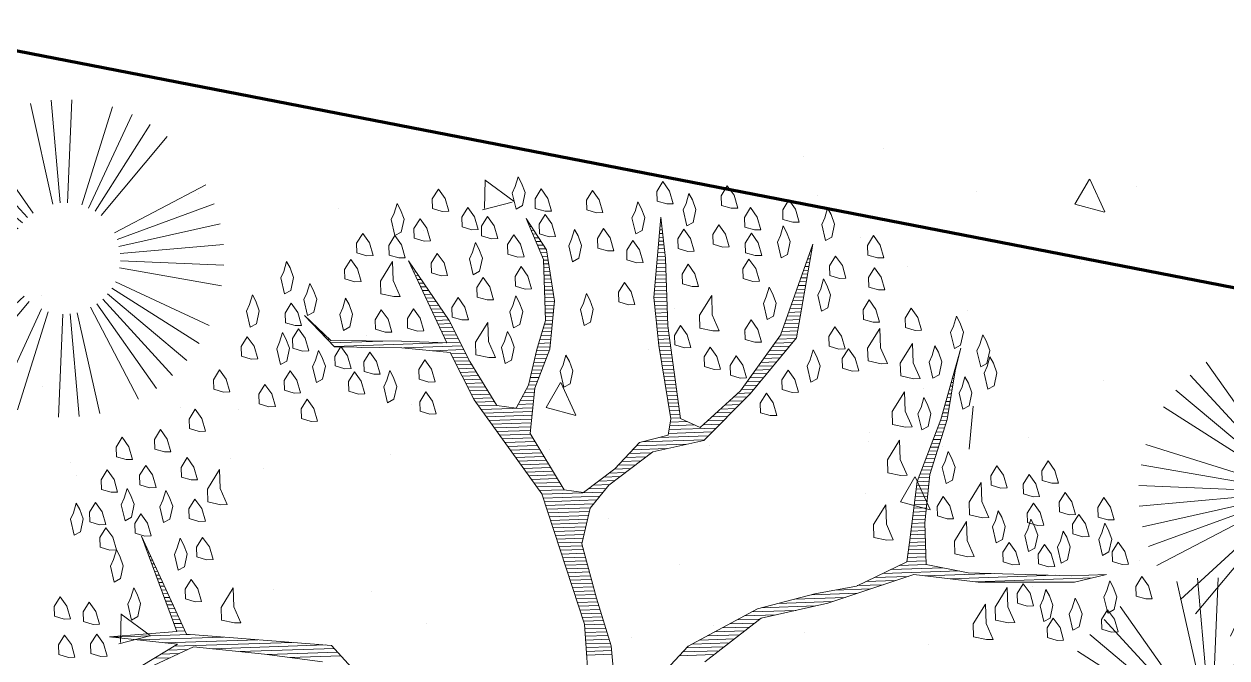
# Model space of a CAD drawing. Header units: millimetres. Extents: x 111 to 1506, y 14 to 566.
# Drawn here: x 240.647 to 242.864, y 90.575 to 91.744 of the extents above; entities that cross this region are included whole.
import ezdxf

# ---------------------------------------------------------------- set-up
doc = ezdxf.new("R2010")
doc.units = ezdxf.units.MM
for name, color, linetype, lineweight in [('ARBOLES', 78, 'Continuous', 5), ('G', 254, 'Continuous', 5), ('PALMERAS114', 114, 'Continuous', 5)]:
    doc.layers.add(name, color=color, linetype=linetype, lineweight=lineweight)
doc.styles.add('ATTR', font='romans.shx', dxfattribs={"width": 0.8, "height": 2.52})

# ---------------------------------------------------------------- blocks, each defined once
blk = doc.blocks.new('*X16')
at = {"color": 0}
for p, q in [((17.5775, 17.92), (17.578, 17.92)), ((17.5814, 17.91), (17.584, 17.91)), ((17.9333, 17.91), (17.9341, 17.91)), ((17.5852, 17.9), (17.59, 17.9)), ((17.5891, 17.89), (17.596, 17.89)), ((17.5929, 17.88), (17.602, 17.88)), ((17.9297, 17.88), (17.9364, 17.88)), ((17.9309, 17.89), (17.9356, 17.89)), ((17.9321, 17.9), (17.9348, 17.9)), ((17.5967, 17.87), (17.608, 17.87)), ((17.6006, 17.86), (17.614, 17.86)), ((17.6044, 17.85), (17.62, 17.85)), ((17.9261, 17.85), (17.9387, 17.85)), ((17.9273, 17.86), (17.9379, 17.86)), ((17.9285, 17.87), (17.9371, 17.87)), ((17.2621, 17.82), (17.2622, 17.82)), ((17.6083, 17.84), (17.626, 17.84)), ((17.6121, 17.83), (17.6285, 17.83)), ((17.616, 17.82), (17.6298, 17.82)), ((17.9225, 17.82), (17.941, 17.82)), ((17.9237, 17.83), (17.9402, 17.83)), ((17.9249, 17.84), (17.9395, 17.84)), ((18.33, 17.82), (18.3316, 17.82)), ((17.2663, 17.81), (17.2685, 17.81)), ((17.2706, 17.8), (17.2748, 17.8)), ((17.2748, 17.79), (17.2811, 17.79)), ((17.6191, 17.81), (17.631, 17.81)), ((17.6191, 17.8), (17.6323, 17.8)), ((17.6191, 17.79), (17.6335, 17.79)), ((17.9189, 17.79), (17.9423, 17.79)), ((17.9201, 17.8), (17.9423, 17.8)), ((17.9213, 17.81), (17.9418, 17.81)), ((18.3182, 17.79), (18.3254, 17.79)), ((18.3221, 17.8), (18.3275, 17.8)), ((18.3261, 17.81), (18.3296, 17.81)), ((17.279, 17.78), (17.2874, 17.78)), ((17.2832, 17.77), (17.2937, 17.77)), ((17.2875, 17.76), (17.3001, 17.76)), ((17.2917, 17.75), (17.3064, 17.75)), ((17.6191, 17.78), (17.6348, 17.78)), ((17.6191, 17.77), (17.636, 17.77)), ((17.6191, 17.76), (17.6373, 17.76)), ((17.6191, 17.75), (17.6385, 17.75)), ((17.9141, 17.75), (17.9423, 17.75)), ((17.9153, 17.76), (17.9423, 17.76)), ((17.9165, 17.77), (17.9423, 17.77)), ((17.9177, 17.78), (17.9423, 17.78)), ((18.3025, 17.75), (18.3171, 17.75)), ((18.3064, 17.76), (18.3192, 17.76)), ((18.3104, 17.77), (18.3213, 17.77)), ((18.3143, 17.78), (18.3234, 17.78)), ((17.2959, 17.74), (17.3127, 17.74)), ((17.3002, 17.73), (17.319, 17.73)), ((17.3044, 17.72), (17.3253, 17.72)), ((17.6191, 17.74), (17.6398, 17.74)), ((17.6191, 17.73), (17.641, 17.73)), ((17.6191, 17.72), (17.6423, 17.72)), ((17.9105, 17.72), (17.9423, 17.72)), ((17.9117, 17.73), (17.9423, 17.73)), ((17.9129, 17.74), (17.9423, 17.74)), ((18.2907, 17.72), (18.3109, 17.72)), ((18.2946, 17.73), (18.313, 17.73)), ((18.2986, 17.74), (18.3151, 17.74)), ((17.3086, 17.71), (17.3316, 17.71)), ((17.3129, 17.7), (17.3379, 17.7)), ((17.3171, 17.69), (17.3443, 17.69)), ((17.6191, 17.71), (17.6435, 17.71)), ((17.6191, 17.7), (17.6445, 17.7)), ((17.6191, 17.69), (17.6431, 17.69)), ((17.9083, 17.7), (17.9423, 17.7)), ((17.909, 17.69), (17.9423, 17.69)), ((17.9093, 17.71), (17.9423, 17.71)), ((18.2789, 17.69), (18.3047, 17.69)), ((18.2829, 17.7), (18.3068, 17.7)), ((18.2868, 17.71), (18.3089, 17.71)), ((16.9852, 17.68), (16.9856, 17.68)), ((16.9942, 17.67), (16.9956, 17.67)), ((17.0032, 17.66), (17.0056, 17.66)), ((17.3213, 17.68), (17.3506, 17.68)), ((17.3256, 17.67), (17.3569, 17.67)), ((17.3298, 17.66), (17.3632, 17.66)), ((17.6191, 17.68), (17.6418, 17.68)), ((17.6191, 17.67), (17.6405, 17.67)), ((17.6191, 17.66), (17.6391, 17.66)), ((17.9097, 17.68), (17.9423, 17.68)), ((17.9103, 17.67), (17.9423, 17.67)), ((17.911, 17.66), (17.9423, 17.66)), ((18.2671, 17.66), (18.2985, 17.66)), ((18.2711, 17.67), (18.3006, 17.67)), ((18.275, 17.68), (18.3027, 17.68)), ((17.0122, 17.65), (17.0156, 17.65)), ((17.0212, 17.64), (17.0256, 17.64)), ((17.0302, 17.63), (17.0356, 17.63)), ((17.334, 17.65), (17.368, 17.65)), ((17.3382, 17.64), (17.3727, 17.64)), ((17.3425, 17.63), (17.3773, 17.63)), ((17.6124, 17.63), (17.6351, 17.63)), ((17.6157, 17.64), (17.6365, 17.64)), ((17.619, 17.65), (17.6378, 17.65)), ((17.9117, 17.65), (17.9423, 17.65)), ((17.9123, 17.64), (17.9423, 17.64)), ((17.913, 17.63), (17.9423, 17.63)), ((18.2554, 17.63), (18.2923, 17.63)), ((18.2593, 17.64), (18.2944, 17.64)), ((18.2632, 17.65), (18.2965, 17.65)), ((17.0392, 17.62), (17.0456, 17.62)), ((17.0482, 17.61), (17.1861, 17.61)), ((17.0572, 17.6), (17.3444, 17.6)), ((17.3467, 17.62), (17.3819, 17.62)), ((17.3509, 17.61), (17.3865, 17.61)), ((17.3552, 17.6), (17.3911, 17.6)), ((17.6024, 17.6), (17.6311, 17.6)), ((17.6057, 17.61), (17.6325, 17.61)), ((17.6091, 17.62), (17.6338, 17.62)), ((17.9137, 17.62), (17.9428, 17.62)), ((17.9143, 17.61), (17.9438, 17.61)), ((17.915, 17.6), (17.9448, 17.6)), ((18.2436, 17.6), (18.2861, 17.6)), ((18.2475, 17.61), (18.2882, 17.61)), ((18.2514, 17.62), (18.2903, 17.62)), ((17.2417, 17.59), (17.3957, 17.59)), ((17.3167, 17.58), (17.4003, 17.58)), ((17.3657, 17.57), (17.405, 17.57)), ((17.3704, 17.56), (17.4096, 17.56)), ((17.5899, 17.56), (17.6219, 17.56)), ((17.5926, 17.57), (17.6261, 17.57)), ((17.5957, 17.58), (17.6285, 17.58)), ((17.5991, 17.59), (17.6298, 17.59)), ((17.9157, 17.59), (17.9459, 17.59)), ((17.9163, 17.58), (17.9469, 17.58)), ((17.9172, 17.57), (17.9479, 17.57)), ((17.9186, 17.56), (17.949, 17.56)), ((18.2164, 17.56), (18.2628, 17.56)), ((18.2241, 17.57), (18.2717, 17.57)), ((18.2317, 17.58), (18.2805, 17.58)), ((18.2394, 17.59), (18.284, 17.59)), ((17.3751, 17.55), (17.4142, 17.55)), ((17.3797, 17.54), (17.4197, 17.54)), ((17.3844, 17.53), (17.4254, 17.53)), ((17.5817, 17.53), (17.6094, 17.53)), ((17.5844, 17.54), (17.6136, 17.54)), ((17.5872, 17.55), (17.6178, 17.55)), ((17.9199, 17.55), (17.95, 17.55)), ((17.9212, 17.54), (17.951, 17.54)), ((17.9225, 17.53), (17.9521, 17.53)), ((18.1935, 17.53), (18.2364, 17.53)), ((18.2011, 17.54), (18.2452, 17.54)), ((18.2088, 17.55), (18.254, 17.55)), ((18.7131, 17.53), (18.7134, 17.53)), ((17.3891, 17.52), (17.4311, 17.52)), ((17.3937, 17.51), (17.4369, 17.51)), ((17.3984, 17.5), (17.4426, 17.5)), ((17.5735, 17.5), (17.5969, 17.5)), ((17.5762, 17.51), (17.6011, 17.51)), ((17.579, 17.52), (17.6053, 17.52)), ((17.9238, 17.52), (17.9531, 17.52)), ((17.9251, 17.51), (17.9541, 17.51)), ((17.9264, 17.5), (17.9552, 17.5)), ((18.1706, 17.5), (18.2099, 17.5)), ((18.1782, 17.51), (18.2187, 17.51)), ((18.1858, 17.52), (18.2276, 17.52)), ((18.7035, 17.5), (18.7048, 17.5)), ((18.7067, 17.51), (18.7077, 17.51)), ((18.7099, 17.52), (18.7105, 17.52)), ((17.4031, 17.49), (17.4483, 17.49)), ((17.4077, 17.48), (17.454, 17.48)), ((17.4124, 17.47), (17.4597, 17.47)), ((17.5623, 17.47), (17.5849, 17.47)), ((17.568, 17.48), (17.5886, 17.48)), ((17.5708, 17.49), (17.5928, 17.49)), ((17.9277, 17.49), (17.9562, 17.49)), ((17.929, 17.48), (17.9572, 17.48)), ((17.9303, 17.47), (17.9583, 17.47)), ((18.1476, 17.47), (18.1834, 17.47)), ((18.1553, 17.48), (18.1923, 17.48)), ((18.1629, 17.49), (18.2011, 17.49)), ((18.694, 17.47), (18.6971, 17.47)), ((18.6971, 17.48), (18.6991, 17.48)), ((18.7003, 17.49), (18.7019, 17.49)), ((17.4171, 17.46), (17.4654, 17.46)), ((17.4217, 17.45), (17.4711, 17.45)), ((17.4276, 17.44), (17.4769, 17.44)), ((17.5452, 17.44), (17.5806, 17.44)), ((17.5509, 17.45), (17.582, 17.45)), ((17.5566, 17.46), (17.5834, 17.46)), ((17.9316, 17.46), (17.9593, 17.46)), ((17.9329, 17.45), (17.9604, 17.45)), ((17.9342, 17.44), (17.9614, 17.44)), ((18.1221, 17.44), (18.157, 17.44)), ((18.1323, 17.45), (18.1658, 17.45)), ((18.14, 17.46), (18.1746, 17.46)), ((18.6844, 17.44), (18.6911, 17.44)), ((18.6876, 17.45), (18.6931, 17.45)), ((18.6908, 17.46), (18.6951, 17.46)), ((17.4343, 17.43), (17.4826, 17.43)), ((17.441, 17.42), (17.5777, 17.42)), ((17.4476, 17.41), (17.5763, 17.41)), ((17.4543, 17.4), (17.5749, 17.4)), ((17.5394, 17.43), (17.5792, 17.43)), ((17.9355, 17.43), (17.9624, 17.43)), ((17.9368, 17.42), (17.9635, 17.42)), ((17.9381, 17.41), (17.9645, 17.41)), ((17.9394, 17.4), (17.9655, 17.4)), ((18.0748, 17.4), (18.1146, 17.4)), ((18.0867, 17.41), (18.1253, 17.41)), ((18.0985, 17.42), (18.136, 17.42)), ((18.1103, 17.43), (18.1467, 17.43)), ((18.6717, 17.4), (18.6831, 17.4)), ((18.6749, 17.41), (18.6851, 17.41)), ((18.6781, 17.42), (18.6871, 17.42)), ((18.6812, 17.43), (18.6891, 17.43)), ((17.461, 17.39), (17.5734, 17.39)), ((17.4676, 17.38), (17.572, 17.38)), ((17.4743, 17.37), (17.5706, 17.37)), ((17.9407, 17.39), (17.9666, 17.39)), ((17.9407, 17.37), (17.984, 17.37)), ((17.942, 17.38), (17.9676, 17.38)), ((18.0394, 17.37), (18.0824, 17.37)), ((18.0512, 17.38), (18.0931, 17.38)), ((18.063, 17.39), (18.1038, 17.39)), ((18.6621, 17.37), (18.6771, 17.37)), ((18.6653, 17.38), (18.6791, 17.38)), ((18.6685, 17.39), (18.6811, 17.39)), ((17.481, 17.36), (17.5692, 17.36)), ((17.4876, 17.35), (17.5695, 17.35)), ((17.4943, 17.34), (17.5751, 17.34)), ((17.9347, 17.34), (18.0503, 17.34)), ((17.9367, 17.35), (18.061, 17.35)), ((17.9387, 17.36), (18.004, 17.36)), ((18.0276, 17.36), (18.0717, 17.36)), ((18.6513, 17.34), (18.6692, 17.34)), ((18.6555, 17.35), (18.6727, 17.35)), ((18.659, 17.36), (18.6751, 17.36)), ((17.501, 17.33), (17.5807, 17.33)), ((17.5076, 17.32), (17.5862, 17.32)), ((17.5143, 17.31), (17.5918, 17.31)), ((17.8487, 17.31), (17.9816, 17.31)), ((17.8637, 17.32), (18.0288, 17.32)), ((17.9087, 17.33), (18.0396, 17.33)), ((18.6387, 17.31), (18.6586, 17.31)), ((18.6429, 17.32), (18.6621, 17.32)), ((18.6471, 17.33), (18.6656, 17.33)), ((17.521, 17.3), (17.5973, 17.3)), ((17.5276, 17.29), (17.6029, 17.29)), ((17.5343, 17.28), (17.6084, 17.28)), ((17.8187, 17.28), (17.873, 17.28)), ((17.8287, 17.29), (17.887, 17.29)), ((17.8387, 17.3), (17.9283, 17.3)), ((18.626, 17.28), (18.648, 17.28)), ((18.6303, 17.29), (18.6515, 17.29)), ((18.6345, 17.3), (18.6551, 17.3)), ((17.541, 17.27), (17.614, 17.27)), ((17.5476, 17.26), (17.6195, 17.26)), ((17.5543, 17.25), (17.6251, 17.25)), ((17.561, 17.24), (17.6307, 17.24)), ((17.7741, 17.24), (17.817, 17.24)), ((17.7884, 17.25), (17.831, 17.25)), ((17.7987, 17.26), (17.845, 17.26)), ((17.8087, 17.27), (17.859, 17.27)), ((18.6092, 17.24), (18.6339, 17.24)), ((18.6134, 17.25), (18.6374, 17.25)), ((18.6176, 17.26), (18.6409, 17.26)), ((18.6218, 17.27), (18.6445, 17.27)), ((17.5676, 17.23), (17.6362, 17.23)), ((17.5743, 17.22), (17.6418, 17.22)), ((17.581, 17.21), (17.6473, 17.21)), ((17.7313, 17.21), (17.775, 17.21)), ((17.7456, 17.22), (17.789, 17.22)), ((17.7599, 17.23), (17.803, 17.23)), ((18.5966, 17.21), (18.6233, 17.21)), ((18.6008, 17.22), (18.6268, 17.22)), ((18.605, 17.23), (18.6303, 17.23)), ((17.5876, 17.2), (17.6529, 17.2)), ((17.5939, 17.19), (17.7568, 17.19)), ((17.5968, 17.18), (17.7482, 17.18)), ((17.717, 17.2), (17.7653, 17.2)), ((18.5868, 17.18), (18.6189, 17.18)), ((18.5884, 17.19), (18.6202, 17.19)), ((18.5924, 17.2), (18.6215, 17.2)), ((17.5998, 17.17), (17.7396, 17.17)), ((17.6027, 17.16), (17.731, 17.16)), ((17.6056, 17.15), (17.7225, 17.15)), ((18.5821, 17.15), (18.6149, 17.15)), ((18.5837, 17.16), (18.6162, 17.16)), ((18.5853, 17.17), (18.6175, 17.17)), ((17.6085, 17.14), (17.7189, 17.14)), ((17.6115, 17.13), (17.7161, 17.13)), ((17.6144, 17.12), (17.7134, 17.12)), ((18.5774, 17.12), (18.6109, 17.12)), ((18.5789, 17.13), (18.6122, 17.13)), ((18.5805, 17.14), (18.6135, 17.14)), ((16.5321, 17.11), (16.5325, 17.11)), ((16.5355, 17.1), (16.5367, 17.1)), ((16.5388, 17.09), (16.5409, 17.09)), ((17.6173, 17.11), (17.7107, 17.11)), ((17.6203, 17.1), (17.7079, 17.1)), ((17.6232, 17.09), (17.7052, 17.09)), ((18.5726, 17.09), (18.6069, 17.09)), ((18.5742, 17.1), (18.6082, 17.1)), ((18.5758, 17.11), (18.6095, 17.11)), ((16.5421, 17.08), (16.5451, 17.08)), ((16.5454, 17.07), (16.5493, 17.07)), ((16.5488, 17.06), (16.5535, 17.06)), ((16.5521, 17.05), (16.5577, 17.05)), ((17.6261, 17.08), (17.7025, 17.08)), ((17.629, 17.07), (17.6998, 17.07)), ((17.632, 17.06), (17.697, 17.06)), ((17.6349, 17.05), (17.6968, 17.05)), ((18.5663, 17.05), (18.6056, 17.05)), ((18.5679, 17.06), (18.6056, 17.06)), ((18.5695, 17.07), (18.6056, 17.07)), ((18.571, 17.08), (18.6056, 17.08)), ((16.5554, 17.04), (16.5619, 17.04)), ((16.5588, 17.03), (16.566, 17.03)), ((16.5621, 17.02), (16.5702, 17.02)), ((17.6378, 17.04), (17.6992, 17.04)), ((17.6407, 17.03), (17.7015, 17.03)), ((17.6437, 17.02), (17.7039, 17.02)), ((18.5615, 17.02), (18.6056, 17.02)), ((18.5632, 17.03), (18.6056, 17.03)), ((18.5647, 17.04), (18.6056, 17.04)), ((16.5654, 17.01), (16.5744, 17.01)), ((16.5688, 17), (16.5786, 17)), ((16.5721, 16.99), (16.5828, 16.99)), ((17.6466, 17.01), (17.7062, 17.01)), ((17.6495, 17), (17.7086, 17)), ((17.6524, 16.99), (17.7109, 16.99)), ((18.5565, 16.99), (18.6056, 16.99)), ((18.5582, 17), (18.6056, 17)), ((18.5598, 17.01), (18.6056, 17.01)), ((16.5754, 16.98), (16.587, 16.98)), ((16.5788, 16.97), (16.5912, 16.97)), ((16.5821, 16.96), (16.5954, 16.96)), ((17.6554, 16.98), (17.7133, 16.98)), ((17.6583, 16.97), (17.7156, 16.97)), ((17.6612, 16.96), (17.718, 16.96)), ((18.5125, 16.96), (18.6485, 16.96)), ((18.5353, 16.97), (18.6056, 16.97)), ((18.5548, 16.98), (18.6056, 16.98)), ((16.5854, 16.95), (16.5996, 16.95)), ((16.5888, 16.94), (16.6038, 16.94)), ((16.5921, 16.93), (16.608, 16.93)), ((17.6642, 16.95), (17.7204, 16.95)), ((17.6671, 16.94), (17.7227, 16.94)), ((17.67, 16.93), (17.7251, 16.93)), ((18.4439, 16.93), (18.523, 16.93)), ((18.4668, 16.94), (18.5567, 16.94)), ((18.4896, 16.95), (18.6918, 16.95)), ((18.6009, 16.94), (18.7864, 16.94)), ((18.6675, 16.93), (18.9464, 16.93)), ((16.5954, 16.92), (16.6122, 16.92)), ((16.5988, 16.91), (16.6164, 16.91)), ((16.6021, 16.9), (16.6206, 16.9)), ((16.6054, 16.89), (16.6248, 16.89)), ((17.6729, 16.92), (17.7274, 16.92)), ((17.6759, 16.91), (17.7298, 16.91)), ((17.6788, 16.9), (17.7324, 16.9)), ((17.6817, 16.89), (17.7351, 16.89)), ((18.2545, 16.89), (18.388, 16.89)), ((18.2995, 16.9), (18.4217, 16.9)), ((18.3608, 16.91), (18.4555, 16.91)), ((18.4211, 16.92), (18.4892, 16.92)), ((18.7342, 16.92), (19.0449, 16.92)), ((16.6088, 16.88), (16.629, 16.88)), ((16.6121, 16.87), (16.6331, 16.87)), ((16.6154, 16.86), (16.6373, 16.86)), ((17.6846, 16.88), (17.7378, 16.88)), ((17.6876, 16.87), (17.7404, 16.87)), ((17.6905, 16.86), (17.7431, 16.86)), ((18.1392, 16.86), (18.2561, 16.86)), ((18.1645, 16.87), (18.3086, 16.87)), ((18.2095, 16.88), (18.3542, 16.88)), ((16.443, 16.85), (16.6488, 16.85)), ((16.513, 16.84), (16.7388, 16.84)), ((16.583, 16.83), (16.8288, 16.83)), ((17.6934, 16.85), (17.7458, 16.85)), ((17.6957, 16.84), (17.7484, 16.84)), ((17.6961, 16.83), (17.7511, 16.83)), ((18.0792, 16.83), (18.1463, 16.83)), ((18.0992, 16.84), (18.1601, 16.84)), ((18.1192, 16.85), (18.2036, 16.85)), ((16.5708, 16.8), (16.6189, 16.8)), ((16.5885, 16.81), (16.6422, 16.81)), ((16.6062, 16.82), (16.9188, 16.82)), ((16.7083, 16.81), (17.0088, 16.81)), ((16.7816, 16.8), (17.0309, 16.8)), ((17.6964, 16.82), (17.7538, 16.82)), ((17.6967, 16.81), (17.7564, 16.81)), ((17.6971, 16.8), (17.7591, 16.8)), ((18.0192, 16.8), (18.1047, 16.8)), ((18.0392, 16.81), (18.1186, 16.81)), ((18.0592, 16.82), (18.1324, 16.82)), ((16.5531, 16.79), (16.5956, 16.79)), ((16.8532, 16.79), (17.0394, 16.79)), ((16.9132, 16.78), (17.0478, 16.78)), ((17.6974, 16.79), (17.7618, 16.79)), ((17.6977, 16.78), (17.7639, 16.78)), ((17.6981, 16.77), (17.7645, 16.77)), ((17.9635, 16.77), (18.0632, 16.77)), ((17.9792, 16.78), (18.0771, 16.78)), ((17.9992, 16.79), (18.0909, 16.79)), ((17.6984, 16.76), (17.7651, 16.76)), ((17.9435, 16.75), (18.0355, 16.75)), ((17.9535, 16.76), (18.0494, 16.76))]:
    blk.add_line(p, q, dxfattribs=at)
blk = doc.blocks.new('E1E')
at = {"layer": 'ARBOLES', "ltscale": 0.2}
for p, q in [((96.7825, 58.4946), (96.7278, 58.4546)), ((96.8025, 58.431), (96.78, 58.4907)), ((96.8019, 58.4317), (96.7246, 58.4514)), ((96.5104, 58.2531), (96.5104, 58.2531)), ((96.1659, 58.1962), (96.1659, 58.1962)), ((96.3063, 58.1771), (96.3063, 58.1771)), ((97.0096, 58.183), (97.0096, 58.183)), ((97.032, 58.1625), (97.032, 58.1625)), ((95.7346, 58.0534), (95.7346, 58.0534)), ((97.1546, 58.0293), (97.1546, 58.0293)), ((96.6306, 58.0145), (96.6306, 58.0145)), ((96.7075, 58.0206), (96.7075, 58.0206)), ((95.5753, 57.9605), (95.5753, 57.9605)), ((96.8535, 57.957), (96.8535, 57.957)), ((95.3825, 57.8989), (95.3825, 57.8989)), ((96.7329, 57.9133), (96.7329, 57.9133)), ((96.3831, 57.8787), (96.3831, 57.8787)), ((95.6956, 57.8639), (95.6956, 57.8639)), ((97.2321, 57.8433), (97.2321, 57.8433)), ((95.1169, 57.82), (95.1169, 57.82)), ((95.8816, 57.8288), (95.8816, 57.8288)), ((96.0586, 57.7367), (96.0586, 57.7367)), ((96.3808, 57.7588), (96.3808, 57.7588)), ((96.5308, 57.6837), (96.5308, 57.6837)), ((96.5309, 57.6553), (96.5309, 57.6553)), ((96.0916, 57.5886), (96.0336, 57.6433)), ((96.1011, 57.6524), (96.0338, 57.644)), ((96.0922, 57.5891), (96.1014, 57.6522)), ((94.9516, 57.6149), (94.9516, 57.6149)), ((95.7341, 57.5948), (95.7341, 57.5948)), ((95.2942, 57.551), (95.227, 57.5425)), ((95.2854, 57.4877), (95.2946, 57.5508)), ((95.3729, 57.5622), (95.3729, 57.5622)), ((97.0189, 57.5576), (97.0189, 57.5576)), ((95.2847, 57.4872), (95.2267, 57.5419)), ((96.9955, 57.5021), (96.9955, 57.5021)), ((94.7552, 57.4724), (94.7552, 57.4724)), ((95.4096, 57.4529), (95.4096, 57.4529)), ((95.9403, 57.448), (95.9403, 57.448)), ((95.4163, 57.4332), (95.4163, 57.4332)), ((96.6945, 57.4157), (96.6945, 57.4157)), ((95.2543, 57.4023), (95.2543, 57.4023)), ((96.4995, 57.3914), (96.4995, 57.3914)), ((95.2247, 57.2935), (95.1969, 57.385)), ((95.9202, 57.3422), (95.9202, 57.3422)), ((95.0851, 57.311), (95.0851, 57.311)), ((95.7535, 57.3323), (95.7535, 57.3323)), ((95.3415, 57.2983), (95.3415, 57.2983)), ((96.3968, 57.2987), (96.3421, 57.2587)), ((96.4168, 57.2351), (96.3942, 57.2948)), ((96.2526, 57.2622), (96.2526, 57.2622)), ((96.4161, 57.2358), (96.3388, 57.2555)), ((96.37, 57.2738), (96.37, 57.2738)), ((94.9776, 57.1326), (94.9776, 57.1326)), ((96.0455, 57.1319), (96.0455, 57.1319)), ((95.3165, 57.1024), (95.3165, 57.1024)), ((95.4768, 57.0625), (95.4768, 57.0625)), ((95.5976, 57.0405), (95.5976, 57.0405)), ((95.721, 56.99), (95.721, 56.99)), ((95.1247, 56.908), (95.1247, 56.908)), ((95.7812, 56.9208), (95.7812, 56.9208)), ((95.3965, 56.8481), (95.3965, 56.8481)), ((95.6238, 56.8379), (95.6238, 56.8379)), ((95.1744, 56.7297), (95.1164, 56.7844)), ((95.1839, 56.7935), (95.1166, 56.785)), ((95.175, 56.7302), (95.1842, 56.7933)), ((95.072, 56.7062), (95.072, 56.7062))]:
    blk.add_line(p, q, dxfattribs=at)
for points in [[(96.2345, 58.3733), (96.3437, 58.3206), (96.6509, 58.4184), (96.8252, 58.2544), (96.6733, 58.4206), (96.807, 58.4879), (96.6617, 58.4466), (96.7737, 58.5977), (96.6263, 58.4386), (96.4745, 58.3944), (96.3488, 58.3618)], [(95.5632, 58.0431), (95.4838, 57.9065), (95.3588, 57.8196), (95.2064, 57.6894), (95.0676, 57.651), (94.8696, 57.5706), (94.8103, 57.5286), (94.8819, 57.5605), (95.0958, 57.6402), (95.189, 57.6583), (95.2267, 57.5738), (95.2571, 57.4704), (95.2673, 57.3425), (95.2913, 57.2362), (95.2985, 57.1849), (95.2803, 57.3482), (95.2773, 57.495), (95.2418, 57.6273), (95.231, 57.6692), (95.3147, 57.761), (95.3935, 57.8117), (95.499, 57.8898), (95.6102, 58.0251), (95.6715, 58.1849)], [(95.7164, 58.1893), (95.7692, 58.0881), (95.8387, 58.0021), (95.9139, 57.9032), (95.9263, 57.8229), (95.9075, 57.76), (95.8454, 57.6544), (95.75, 57.5886), (95.693, 57.4541), (95.6447, 57.3001), (95.6897, 57.0941), (95.6801, 57.308), (95.7154, 57.4563), (95.7681, 57.5655), (95.8158, 57.5633), (95.9193, 57.3834), (95.9802, 57.2468), (96.0243, 57.1651), (95.9714, 57.3364), (95.9215, 57.4311), (95.8354, 57.572), (95.8274, 57.6074), (95.8801, 57.6465), (95.909, 57.7217), (95.9538, 57.7962), (95.9957, 57.8071), (96.1128, 57.719), (96.1404, 57.6221), (96.1426, 57.5296), (96.173, 57.4262), (96.2324, 57.3279), (96.3004, 57.2803), (96.2302, 57.3504), (96.1752, 57.4739), (96.1686, 57.5412), (96.1563, 57.6214), (96.162, 57.6785), (96.2039, 57.6894), (96.2965, 57.6215), (96.3732, 57.5543), (96.5063, 57.4655), (96.3594, 57.6027), (96.4534, 57.6368), (96.5994, 57.694), (96.6746, 57.6651), (96.5871, 57.7041), (96.4476, 57.6498), (96.3442, 57.6194), (96.2553, 57.6966), (96.0383, 57.8338), (95.8415, 58.0658), (95.7481, 58.258)]]:
    blk.add_lwpolyline(points, dxfattribs=at)
for points in [[(96.8742, 58.5645), (96.8966, 58.5667), (96.9053, 58.5472), (96.9009, 58.5219), (96.8792, 58.5356), (96.8612, 58.5588)], [(96.8091, 58.5356), (96.8315, 58.5378), (96.8402, 58.5183), (96.8359, 58.493), (96.8142, 58.5067), (96.7961, 58.5298)], [(96.9154, 58.4894), (96.9378, 58.4916), (96.9465, 58.4721), (96.9422, 58.4468), (96.9205, 58.4605), (96.9024, 58.4836)], [(96.8511, 58.4763), (96.8735, 58.4785), (96.8822, 58.459), (96.8779, 58.4337), (96.8562, 58.4474), (96.8381, 58.4705)], [(96.7962, 58.3896), (96.7969, 58.4055), (96.7759, 58.4351), (96.7658, 58.4228), (96.7709, 58.3939), (96.7861, 58.3773), (96.7984, 58.3671)], [(96.562, 58.3554), (96.5909, 58.3605), (96.6025, 58.3345), (96.5939, 58.2839), (96.5765, 58.3229), (96.549, 58.3496)], [(96.8635, 58.326), (96.8642, 58.3419), (96.8432, 58.3715), (96.8331, 58.3592), (96.8382, 58.3303), (96.8534, 58.3137), (96.8657, 58.3036)], [(96.6603, 58.3446), (96.6828, 58.3468), (96.6914, 58.3273), (96.6871, 58.302), (96.6654, 58.3157), (96.6473, 58.3388)], [(96.7421, 58.2486), (96.7428, 58.2645), (96.7218, 58.2941), (96.7117, 58.2818), (96.7168, 58.2529), (96.732, 58.2363), (96.7443, 58.2261)], [(96.8787, 58.3094), (96.9011, 58.3116), (96.9098, 58.292), (96.9055, 58.2667), (96.8838, 58.2805), (96.8657, 58.3036)], [(96.985, 58.2632), (96.9857, 58.2791), (96.9647, 58.3087), (96.9546, 58.2964), (96.9597, 58.2675), (96.9749, 58.2509), (96.9872, 58.2408)], [(96.9214, 58.266), (96.9438, 58.2682), (96.9525, 58.2487), (96.9481, 58.2234), (96.9264, 58.2371), (96.9084, 58.2602)], [(96.672, 58.2485), (96.6944, 58.2507), (96.7031, 58.2312), (96.6988, 58.2059), (96.6771, 58.2196), (96.659, 58.2427)], [(96.8187, 58.2515), (96.8411, 58.2537), (96.8498, 58.2342), (96.8455, 58.2089), (96.8238, 58.2226), (96.8057, 58.2457)], [(96.8925, 58.1908), (96.8932, 58.2067), (96.8722, 58.2364), (96.8621, 58.2241), (96.8672, 58.1951), (96.8824, 58.1785), (96.8947, 58.1684)], [(96.8116, 58.1626), (96.8123, 58.1785), (96.7913, 58.2081), (96.7812, 58.1958), (96.7863, 58.1669), (96.8014, 58.1503), (96.8137, 58.1402)], [(96.9243, 58.1894), (96.9467, 58.1916), (96.9554, 58.1721), (96.9511, 58.1468), (96.9294, 58.1605), (96.9113, 58.1836)], [(96.7197, 58.1762), (96.7422, 58.1784), (96.7508, 58.1589), (96.7465, 58.1336), (96.7248, 58.1473), (96.7067, 58.1705)], [(96.8492, 58.1481), (96.8716, 58.1503), (96.8803, 58.1308), (96.8759, 58.1055), (96.8542, 58.1192), (96.8362, 58.1423)], [(96.6887, 58.1235), (96.7176, 58.1285), (96.7292, 58.1025), (96.7206, 58.0519), (96.7032, 58.0909), (96.6757, 58.1177)], [(96.9208, 58.1099), (96.9432, 58.1121), (96.9518, 58.0926), (96.9475, 58.0672), (96.9258, 58.081), (96.9077, 58.1041)], [(96.7704, 58.0975), (96.7928, 58.0997), (96.8015, 58.0802), (96.7972, 58.0549), (96.7755, 58.0686), (96.7574, 58.0917)], [(96.8485, 58.0621), (96.8709, 58.0643), (96.8796, 58.0448), (96.8753, 58.0195), (96.8536, 58.0332), (96.8355, 58.0563)], [(96.7943, 57.9912), (96.8167, 57.9934), (96.8254, 57.9739), (96.8211, 57.9486), (96.7994, 57.9623), (96.7813, 57.9854)], [(96.5725, 57.8769), (96.5949, 57.879), (96.6036, 57.8595), (96.5993, 57.8342), (96.5776, 57.848), (96.5595, 57.8711)], [(96.6715, 57.882), (96.6939, 57.8842), (96.7026, 57.8647), (96.6983, 57.8394), (96.6766, 57.8531), (96.6585, 57.8762)], [(96.7771, 57.89), (96.7995, 57.8922), (96.8082, 57.8727), (96.8038, 57.8474), (96.7821, 57.8611), (96.764, 57.8842)], [(96.6311, 57.8328), (96.6535, 57.835), (96.6622, 57.8155), (96.6578, 57.7902), (96.6362, 57.8039), (96.6181, 57.827)], [(96.6145, 57.7475), (96.6152, 57.7634), (96.5942, 57.793), (96.5841, 57.7807), (96.5892, 57.7518), (96.6044, 57.7352), (96.6167, 57.7251)], [(96.7475, 57.7989), (96.7699, 57.8011), (96.7786, 57.7816), (96.7743, 57.7563), (96.7526, 57.77), (96.7345, 57.7931)], [(95.0025, 57.7623), (95.0314, 57.7674), (95.0429, 57.7413), (95.0343, 57.6907), (95.0169, 57.7298), (94.9894, 57.7565)], [(96.3347, 57.7632), (96.3571, 57.7654), (96.3658, 57.7459), (96.3615, 57.7206), (96.3398, 57.7343), (96.3217, 57.7574)], [(96.4511, 57.7293), (96.4519, 57.7452), (96.4309, 57.7748), (96.4208, 57.7625), (96.4258, 57.7336), (96.441, 57.717), (96.4533, 57.7069)], [(96.4981, 57.7814), (96.5205, 57.7836), (96.5292, 57.7641), (96.5249, 57.7388), (96.5032, 57.7525), (96.4851, 57.7756)], [(96.7034, 57.7403), (96.7041, 57.7562), (96.6832, 57.7859), (96.673, 57.7736), (96.6781, 57.7446), (96.6933, 57.728), (96.7056, 57.7179)], [(96.5473, 57.7409), (96.5697, 57.7431), (96.5784, 57.7236), (96.5741, 57.6983), (96.5524, 57.712), (96.5343, 57.7351)], [(96.6492, 57.7396), (96.6716, 57.7417), (96.6803, 57.7222), (96.676, 57.6969), (96.6543, 57.7107), (96.6362, 57.7338)], [(96.7967, 57.6883), (96.7974, 57.7042), (96.7764, 57.7339), (96.7663, 57.7216), (96.7714, 57.6927), (96.7866, 57.676), (96.7989, 57.6659)], [(94.8565, 57.7051), (94.8789, 57.7072), (94.8876, 57.6877), (94.8832, 57.6624), (94.8616, 57.6761), (94.8435, 57.6993)], [(94.9714, 57.7095), (95.0003, 57.7146), (95.0119, 57.6885), (95.0033, 57.6379), (94.9859, 57.677), (94.9584, 57.7037)], [(96.483, 57.7279), (96.5054, 57.7301), (96.5141, 57.7106), (96.5097, 57.6853), (96.488, 57.699), (96.4699, 57.7221)], [(96.3637, 57.6982), (96.3861, 57.7003), (96.3948, 57.6808), (96.3905, 57.6555), (96.3688, 57.6692), (96.3507, 57.6924)], [(96.6854, 57.6933), (96.7078, 57.6955), (96.7165, 57.676), (96.7122, 57.6507), (96.6905, 57.6644), (96.6724, 57.6875)], [(94.8529, 57.6255), (94.8536, 57.6414), (94.8326, 57.6711), (94.8225, 57.6588), (94.8276, 57.6299), (94.8428, 57.6132), (94.8551, 57.6031)], [(94.9201, 57.6321), (94.9208, 57.648), (94.8999, 57.6776), (94.8898, 57.6653), (94.8948, 57.6364), (94.91, 57.6198), (94.9223, 57.6097)], [(94.9469, 57.6596), (94.9693, 57.6618), (94.978, 57.6423), (94.9736, 57.6169), (94.9519, 57.6307), (94.9339, 57.6538)], [(96.6023, 57.6174), (96.603, 57.6333), (96.582, 57.6629), (96.5719, 57.6506), (96.577, 57.6217), (96.5922, 57.6051), (96.6045, 57.595)], [(96.6883, 57.6167), (96.689, 57.6326), (96.6681, 57.6622), (96.6579, 57.6499), (96.663, 57.621), (96.6782, 57.6044), (96.6905, 57.5943)], [(94.7517, 57.6428), (94.7741, 57.645), (94.7828, 57.6255), (94.7785, 57.6002), (94.7568, 57.6139), (94.7387, 57.637)], [(95.2902, 57.641), (95.3192, 57.6461), (95.3307, 57.6201), (95.3221, 57.5695), (95.3047, 57.6085), (95.2772, 57.6352)], [(96.4946, 57.6317), (96.517, 57.6339), (96.5257, 57.6144), (96.5214, 57.5891), (96.4997, 57.6028), (96.4816, 57.626)], [(96.7541, 57.5914), (96.7548, 57.6073), (96.7339, 57.637), (96.7237, 57.6247), (96.7288, 57.5958), (96.744, 57.5791), (96.7563, 57.569)], [(94.7959, 57.5612), (94.7966, 57.5771), (94.7756, 57.6067), (94.7655, 57.5944), (94.7705, 57.5655), (94.7857, 57.5489), (94.798, 57.5388)], [(95.1103, 57.6076), (95.1392, 57.6127), (95.1508, 57.5867), (95.1421, 57.5361), (95.1248, 57.5751), (95.0973, 57.6019)], [(96.2604, 57.5976), (96.2893, 57.6027), (96.3009, 57.5767), (96.2923, 57.5261), (96.2749, 57.5651), (96.2474, 57.5918)], [(96.4295, 57.6028), (96.452, 57.605), (96.4606, 57.5855), (96.4563, 57.5602), (96.4346, 57.5739), (96.4165, 57.597)], [(95.0105, 57.5866), (95.0329, 57.5888), (95.0416, 57.5693), (95.0373, 57.544), (95.0156, 57.5577), (94.9975, 57.5808)], [(96.1021, 57.5505), (96.1028, 57.5664), (96.0818, 57.596), (96.0717, 57.5837), (96.0768, 57.5548), (96.092, 57.5382), (96.1043, 57.5281)], [(96.2424, 57.5506), (96.2431, 57.5665), (96.2221, 57.5961), (96.212, 57.5838), (96.2171, 57.5549), (96.2322, 57.5383), (96.2445, 57.5282)], [(94.7091, 57.5459), (94.7315, 57.5481), (94.7402, 57.5286), (94.7359, 57.5033), (94.7142, 57.517), (94.6961, 57.5401)], [(94.9361, 57.5613), (94.9585, 57.5634), (94.9672, 57.5439), (94.9629, 57.5186), (94.9412, 57.5323), (94.9231, 57.5555)], [(95.0836, 57.51), (95.0843, 57.5259), (95.0633, 57.5556), (95.0532, 57.5433), (95.0583, 57.5144), (95.0735, 57.4977), (95.0858, 57.4876)], [(95.1841, 57.547), (95.2065, 57.5492), (95.2151, 57.5296), (95.2108, 57.5043), (95.1891, 57.5181), (95.171, 57.5412)], [(96.5069, 57.5515), (96.5358, 57.5566), (96.5474, 57.5306), (96.5388, 57.48), (96.5214, 57.519), (96.4939, 57.5457)], [(96.5995, 57.5537), (96.6219, 57.5559), (96.6306, 57.5364), (96.6262, 57.5111), (96.6045, 57.5248), (96.5865, 57.548)], [(94.9332, 57.4976), (94.934, 57.5135), (94.913, 57.5432), (94.9029, 57.5309), (94.9079, 57.502), (94.9231, 57.4853), (94.9354, 57.4752)], [(95.0099, 57.5006), (95.0106, 57.5165), (94.9896, 57.5461), (94.9795, 57.5338), (94.9846, 57.5049), (94.9998, 57.4883), (95.0121, 57.4782)], [(95.1125, 57.5151), (95.1414, 57.5202), (95.153, 57.4942), (95.1444, 57.4436), (95.127, 57.4826), (95.0995, 57.5093)], [(96.3472, 57.5427), (96.3696, 57.5449), (96.3783, 57.5254), (96.374, 57.5001), (96.3523, 57.5138), (96.3342, 57.5369)], [(94.7865, 57.4946), (94.8089, 57.4968), (94.8176, 57.4773), (94.8133, 57.452), (94.7916, 57.4657), (94.7735, 57.4889)], [(95.3157, 57.4965), (95.3446, 57.5015), (95.3561, 57.4755), (95.3475, 57.4249), (95.3301, 57.4639), (95.3026, 57.4907)], [(96.2547, 57.4704), (96.2554, 57.4863), (96.2344, 57.5159), (96.2243, 57.5036), (96.2294, 57.4747), (96.2446, 57.4581), (96.2569, 57.448)], [(94.8545, 57.447), (94.8552, 57.4629), (94.8342, 57.4925), (94.8241, 57.4802), (94.8292, 57.4513), (94.8444, 57.4347), (94.8567, 57.4246)], [(94.8906, 57.4709), (94.913, 57.4731), (94.9217, 57.4535), (94.9174, 57.4282), (94.8957, 57.442), (94.8776, 57.4651)], [(94.9933, 57.4854), (95.0157, 57.4876), (95.0243, 57.4681), (95.02, 57.4428), (94.9983, 57.4565), (94.9802, 57.4796)], [(95.2362, 57.4299), (95.2369, 57.4458), (95.2159, 57.4754), (95.2058, 57.4631), (95.2109, 57.4342), (95.2261, 57.4176), (95.2384, 57.4075)], [(95.6337, 57.4822), (95.6561, 57.4844), (95.6648, 57.4649), (95.6605, 57.4396), (95.6388, 57.4533), (95.6207, 57.4764)], [(96.3125, 57.4805), (96.3349, 57.4827), (96.3436, 57.4632), (96.3393, 57.4379), (96.3176, 57.4516), (96.2995, 57.4747)], [(96.4268, 57.469), (96.4492, 57.4712), (96.4578, 57.4517), (96.4535, 57.4264), (96.4318, 57.4401), (96.4137, 57.4633)], [(96.5287, 57.4677), (96.5511, 57.4699), (96.5598, 57.4503), (96.5555, 57.425), (96.5338, 57.4388), (96.5157, 57.4619)], [(96.5966, 57.4901), (96.619, 57.4923), (96.6277, 57.4728), (96.6234, 57.4475), (96.6017, 57.4612), (96.5836, 57.4843)], [(95.0996, 57.4392), (95.122, 57.4414), (95.1306, 57.4219), (95.1263, 57.3966), (95.1046, 57.4103), (95.0865, 57.4334)], [(96.1116, 57.4067), (96.1123, 57.4226), (96.0913, 57.4522), (96.0812, 57.4399), (96.0863, 57.411), (96.1015, 57.3944), (96.1138, 57.3842)], [(96.382, 57.3946), (96.3827, 57.4105), (96.3617, 57.4401), (96.3516, 57.4278), (96.3567, 57.3989), (96.3719, 57.3823), (96.3842, 57.3721)], [(94.8531, 57.4152), (94.8755, 57.4174), (94.8842, 57.3978), (94.8798, 57.3725), (94.8581, 57.3863), (94.8401, 57.4094)], [(94.9369, 57.4369), (94.9593, 57.4391), (94.968, 57.4196), (94.9637, 57.3943), (94.942, 57.408), (94.9239, 57.4311)], [(95.0258, 57.4298), (95.0482, 57.4319), (95.0569, 57.4124), (95.0526, 57.3871), (95.0309, 57.4008), (95.0128, 57.424)], [(95.6085, 57.4164), (95.6309, 57.4186), (95.6396, 57.3991), (95.6353, 57.3738), (95.6136, 57.3875), (95.5955, 57.4106)], [(95.727, 57.4302), (95.7494, 57.4324), (95.7581, 57.4129), (95.7538, 57.3876), (95.7321, 57.4013), (95.714, 57.4245)], [(95.7877, 57.4339), (95.8102, 57.4361), (95.8188, 57.4166), (95.8145, 57.3913), (95.7928, 57.405), (95.7747, 57.4281)], [(95.8666, 57.4144), (95.889, 57.4166), (95.8976, 57.3971), (95.8933, 57.3718), (95.8716, 57.3855), (95.8535, 57.4086)], [(96.2432, 57.4263), (96.2656, 57.4285), (96.2743, 57.4089), (96.2699, 57.3836), (96.2482, 57.3974), (96.2302, 57.4205)], [(96.4911, 57.412), (96.5135, 57.4142), (96.5222, 57.3947), (96.5179, 57.3694), (96.4962, 57.3831), (96.4781, 57.4062)], [(96.5757, 57.3795), (96.5764, 57.3954), (96.5555, 57.425), (96.5453, 57.4127), (96.5504, 57.3838), (96.5656, 57.3672), (96.5779, 57.3571)], [(94.9984, 57.3864), (95.0208, 57.3885), (95.0295, 57.369), (95.0252, 57.3437), (95.0035, 57.3575), (94.9854, 57.3806)], [(95.3461, 57.3931), (95.375, 57.3982), (95.3866, 57.3722), (95.3779, 57.3216), (95.3606, 57.3606), (95.3331, 57.3873)], [(95.3309, 57.3396), (95.3317, 57.3555), (95.3107, 57.3851), (95.3006, 57.3728), (95.3056, 57.3439), (95.3208, 57.3273), (95.3331, 57.3172)], [(95.5984, 57.334), (95.5991, 57.3499), (95.5781, 57.3795), (95.568, 57.3672), (95.5731, 57.3383), (95.5883, 57.3217), (95.6006, 57.3116)], [(95.8225, 57.3559), (95.8514, 57.3609), (95.863, 57.3349), (95.8544, 57.2843), (95.837, 57.3233), (95.8095, 57.3501)], [(96.0177, 57.3726), (96.0401, 57.3748), (96.0488, 57.3553), (96.0444, 57.33), (96.0227, 57.3437), (96.0047, 57.3668)], [(96.2851, 57.367), (96.3075, 57.3692), (96.3162, 57.3497), (96.3119, 57.3244), (96.2902, 57.3381), (96.2721, 57.3612)], [(95.7264, 57.3442), (95.7488, 57.3464), (95.7575, 57.3269), (95.7531, 57.3016), (95.7314, 57.3153), (95.7134, 57.3384)], [(96.3545, 57.3512), (96.377, 57.3533), (96.3856, 57.3338), (96.3813, 57.3085), (96.3596, 57.3223), (96.3415, 57.3454)], [(96.4023, 57.349), (96.4247, 57.3512), (96.4334, 57.3317), (96.429, 57.3064), (96.4073, 57.3201), (96.3893, 57.3432)], [(96.4782, 57.3361), (96.5006, 57.3383), (96.5093, 57.3187), (96.5049, 57.2934), (96.4833, 57.3072), (96.4652, 57.3303)], [(95.2638, 57.2629), (95.2645, 57.2788), (95.2435, 57.3085), (95.2334, 57.2962), (95.2385, 57.2673), (95.2537, 57.2506), (95.266, 57.2405)], [(95.5023, 57.3224), (95.5247, 57.3246), (95.5334, 57.305), (95.5291, 57.2797), (95.5074, 57.2935), (95.4893, 57.3166)], [(96.1891, 57.2853), (96.1898, 57.3012), (96.1688, 57.3308), (96.1587, 57.3185), (96.1637, 57.2896), (96.1789, 57.273), (96.1912, 57.2629)], [(95.37, 57.2869), (95.3989, 57.2919), (95.4105, 57.2659), (95.4019, 57.2153), (95.3845, 57.2543), (95.357, 57.2811)], [(95.4495, 57.2833), (95.4785, 57.2884), (95.49, 57.2624), (95.4814, 57.2118), (95.464, 57.2508), (95.4365, 57.2775)], [(95.5486, 57.2884), (95.571, 57.2906), (95.5797, 57.2711), (95.5753, 57.2458), (95.5537, 57.2595), (95.5356, 57.2826)], [(95.7409, 57.2416), (95.7416, 57.2575), (95.7206, 57.2871), (95.7105, 57.2748), (95.7156, 57.2459), (95.7308, 57.2293), (95.7431, 57.2192)], [(95.9021, 57.2822), (95.9245, 57.2844), (95.9332, 57.2648), (95.9288, 57.2395), (95.9071, 57.2533), (95.8891, 57.2764)], [(96.0358, 57.2794), (96.0582, 57.2816), (96.0669, 57.262), (96.0626, 57.2367), (96.0409, 57.2505), (96.0228, 57.2736)], [(96.1059, 57.2794), (96.1283, 57.2816), (96.137, 57.2621), (96.1327, 57.2368), (96.111, 57.2505), (96.0929, 57.2736)], [(96.2375, 57.299), (96.2599, 57.3012), (96.2686, 57.2817), (96.2643, 57.2564), (96.2426, 57.2701), (96.2245, 57.2932)], [(95.3513, 57.224), (95.352, 57.2399), (95.331, 57.2695), (95.3209, 57.2572), (95.326, 57.2283), (95.3412, 57.2117), (95.3535, 57.2015)], [(96.3489, 57.2239), (96.3496, 57.2398), (96.3286, 57.2695), (96.3185, 57.2572), (96.3236, 57.2282), (96.3387, 57.2116), (96.351, 57.2015)], [(95.2291, 57.2007), (95.2298, 57.2166), (95.2088, 57.2463), (95.1987, 57.234), (95.2038, 57.2051), (95.219, 57.1884), (95.2313, 57.1783)], [(96.2671, 57.2499), (96.2896, 57.2521), (96.2982, 57.2326), (96.2939, 57.2073), (96.2722, 57.221), (96.2541, 57.2441)], [(95.2624, 57.161), (95.2631, 57.1769), (95.2421, 57.2065), (95.232, 57.1942), (95.2371, 57.1653), (95.2523, 57.1487), (95.2646, 57.1386)], [(95.5002, 57.2045), (95.5226, 57.2067), (95.5313, 57.1872), (95.527, 57.1619), (95.5053, 57.1756), (95.4872, 57.1988)], [(95.6361, 57.1793), (95.6368, 57.1952), (95.6158, 57.2249), (95.6057, 57.2126), (95.6108, 57.1837), (95.626, 57.167), (95.6383, 57.1569)], [(95.7814, 57.2206), (95.8038, 57.2228), (95.8125, 57.2033), (95.8082, 57.178), (95.7865, 57.1917), (95.7684, 57.2149)], [(95.9404, 57.2135), (95.9628, 57.2157), (95.9715, 57.1962), (95.9672, 57.1709), (95.9455, 57.1846), (95.9274, 57.2077)], [(96.0821, 57.1753), (96.0829, 57.1912), (96.0619, 57.2208), (96.0518, 57.2085), (96.0568, 57.1796), (96.072, 57.163), (96.0843, 57.1529)], [(96.1602, 57.2101), (96.1826, 57.2122), (96.1913, 57.1927), (96.187, 57.1674), (96.1653, 57.1812), (96.1472, 57.2043)], [(95.3318, 57.1451), (95.3325, 57.1611), (95.3115, 57.1907), (95.3014, 57.1784), (95.3065, 57.1495), (95.3217, 57.1329), (95.334, 57.1227)], [(95.407, 57.1864), (95.4294, 57.1886), (95.4381, 57.1691), (95.4337, 57.1438), (95.412, 57.1575), (95.3939, 57.1806)], [(95.8718, 57.1752), (95.8942, 57.1773), (95.9029, 57.1578), (95.8986, 57.1325), (95.8769, 57.1463), (95.8588, 57.1694)], [(95.7634, 57.1035), (95.7641, 57.1194), (95.7431, 57.149), (95.733, 57.1368), (95.7381, 57.1078), (95.7533, 57.0912), (95.7656, 57.0811)], [(95.7981, 57.1657), (95.8205, 57.1679), (95.8292, 57.1484), (95.8248, 57.1231), (95.8031, 57.1368), (95.785, 57.1599)], [(95.9839, 57.116), (95.9846, 57.1319), (95.9636, 57.1615), (95.9535, 57.1492), (95.9586, 57.1203), (95.9738, 57.1037), (95.9861, 57.0936)], [(95.5162, 57.1337), (95.5386, 57.1359), (95.5472, 57.1164), (95.5429, 57.0911), (95.5212, 57.1048), (95.5031, 57.1279)], [(95.6058, 57.1424), (95.6282, 57.1446), (95.6369, 57.1251), (95.6326, 57.0998), (95.6109, 57.1135), (95.5928, 57.1367)], [(96.0229, 57.1333), (96.0453, 57.1355), (96.054, 57.116), (96.0497, 57.0907), (96.028, 57.1044), (96.0099, 57.1275)], [(95.8212, 57.1137), (95.8436, 57.1159), (95.8523, 57.0964), (95.848, 57.071), (95.8263, 57.0848), (95.8082, 57.1079)], [(95.5451, 57.0687), (95.5675, 57.0709), (95.5762, 57.0513), (95.5719, 57.026), (95.5502, 57.0398), (95.5321, 57.0629)], [(95.6868, 57.0305), (95.6875, 57.0464), (95.6666, 57.076), (95.6564, 57.0637), (95.6615, 57.0348), (95.6767, 57.0182), (95.689, 57.008)], [(95.749, 57.0659), (95.7714, 57.0681), (95.7801, 57.0486), (95.7757, 57.0233), (95.7541, 57.037), (95.736, 57.0601)], [(95.887, 57.0884), (95.9094, 57.0906), (95.9181, 57.0711), (95.9138, 57.0458), (95.8921, 57.0595), (95.874, 57.0826)]]:
    blk.add_lwpolyline(points, close=True, dxfattribs=at)
at = {"layer": 'ARBOLES', "ltscale": 0.2, "xscale": 0.8372139817761642, "yscale": 0.8372139817761642, "zscale": 0.8372139817761642, "rotation": 204.0028523145856}
blk.add_blockref('*X16', (103.6395, 76.9735), dxfattribs=at)
blk = doc.blocks.new('EVG7')
for p, q in [((-6.59, 19.1), (-16.71, 56.87)), ((-3.91, 19.67), (-9.01, 58.4)), ((1.55, 19.67), (6.65, 58.4)), ((4.23, 19.1), (14.35, 56.87)), ((-11.62, 16.99), (-31.18, 50.87)), ((-9.21, 18.3), (-24.14, 54.35)), ((6.85, 18.3), (21.78, 54.35)), ((9.26, 16.99), (28.82, 50.87)), ((-13.82, 15.38), (-37.7, 46.51)), ((-16, 13.74), (-43.6, 41.34)), ((-17.84, 11.7), (-48.78, 35.44)), ((15.48, 11.7), (46.42, 35.44)), ((17.04, 9.43), (50.78, 28.91)), ((-20.59, 6.96), (-56.61, 21.87)), ((18.24, 6.96), (54.25, 21.87)), ((-21.61, 4.39), (-59.13, 14.44)), ((19.8, 1.68), (58.31, 6.74)), ((-22.19, -1.09), (-61.18, -1.09)), ((-22.16, -3.85), (-60.66, -8.92)), ((19.8, -3.85), (58.31, -8.92)), ((19.83, -1.09), (58.82, -1.09)), ((19.25, -6.56), (56.78, -16.62)), ((-20.59, -9.13), (-56.61, -24.05)), ((-19.4, -11.61), (-53.14, -31.09)), ((-17.84, -13.87), (-48.78, -37.61)), ((-13.82, -17.56), (-37.7, -48.69)), ((11.46, -17.56), (35.35, -48.69)), ((13.64, -15.91), (41.25, -43.51)), ((15.48, -13.87), (46.42, -37.61)), ((-11.62, -19.17), (-31.18, -53.05)), ((-9.21, -20.47), (-24.14, -56.52)), ((-6.59, -21.27), (-16.71, -59.04)), ((-3.91, -21.84), (-9.01, -60.57)), ((-1.18, -22.12), (-1.18, -61.09)), ((4.23, -21.27), (14.35, -59.04)), ((6.85, -20.47), (21.78, -56.52)), ((9.26, -19.17), (28.82, -53.05))]:
    blk.add_line(p, q)
at = {"style": 'ATTR', "width": 0.8, "flags": 9}
blk.add_attdef('ESTCODE', (0, 0), '', height=0.7, dxfattribs=at)

msp = doc.modelspace()

# ---------------------------------------------------------------- hatches: boundary and pattern name
at = {"layer": 'G', "lineweight": 100, "ltscale": 1000}
h = msp.add_hatch(dxfattribs=at)
h.set_pattern_fill('AR-HBONE', color=256, scale=0.046, angle=-105.01068, style=0)
h.set_pattern_definition([(299.989322, (1759.44181, -290.11183), (0.251336119, -0.067395514), [0.552, -0.184]), (29.989322, (1759.53378, -290.2712), (0.251336119, -0.067395514), [0.552, -0.184])])
edge = h.paths.add_edge_path()
edge.add_line((245.14386, 88.77243), (288.23794, 78.57046))
edge.add_line((288.23794, 78.57046), (200.7159, 95.15598))
edge.add_line((200.7159, 95.15598), (201.10543, 97.11776))
edge.add_line((201.10543, 97.11776), (290.19297, 80.23558))

# ---------------------------------------------------------------- linework, layer by layer
at = {"lineweight": 100, "ltscale": 1000}
msp.add_line((245.42848, 90.76147), (221.14082, 95.48619), dxfattribs=at)

# ---------------------------------------------------------------- block references
at = {"layer": 'ARBOLES', "color": 0, "xscale": 0.8310831642732954, "yscale": 0.8310831642732954, "zscale": 0.8310831642732954, "rotation": 157.9147716791316}
msp.add_blockref('E1E', (333.63183, 105.40613), dxfattribs=at)
at = {"layer": 'PALMERAS114', "extrusion": (0, 0, -1), "xscale": -0.004880888891868356, "yscale": 0.004880888891718753, "zscale": -0.004880888891868356, "rotation": 294.9205878507973}
for p in [(-240.71993, 91.31939), (-242.99173, 90.88852), (-242.83324, 90.43793)]:
    msp.add_blockref('EVG7', p, dxfattribs=at)

doc.saveas('drawing.dxf')
